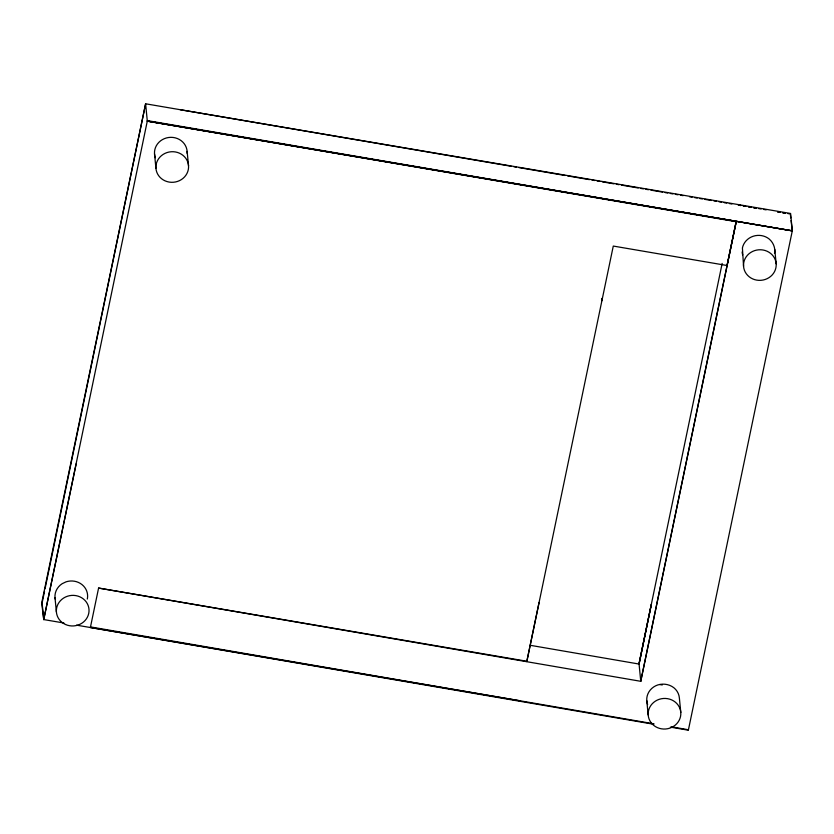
<?xml version="1.0" encoding="UTF-8"?>
<svg xmlns="http://www.w3.org/2000/svg" width="834" height="834" viewBox="0 0 834 834"><rect width="100%" height="100%" fill="white"/><g stroke="black" fill="none" stroke-linecap="round" stroke-linejoin="round"><path stroke-width="1.25" d="M743.553 266.307L742.416 247.938A16.346 15.293 -5.6 0 1 769.188 239.014C772.294 241.662 774.317 245.363 774.755 249.429L776.162 263.805A16.346 15.293 -5.6 0 1 752.685 278.9A16.346 15.293 -5.6 0 1 750.736 252.473A16.346 15.293 -5.6 0 1 776.162 263.805M42.409 601.564L44.515 591.379M45.046 588.835L145.616 103.791L511.221 166.279M63.916 623.008L43.743 619.568L147.305 121.045L792.3 230.851L688.446 729.75L671.85 726.904M539.087 602.471L526.88 661.258L98.589 588.064L90.374 627.522L653.7 724.256M640.752 681.18L736.255 221.708L147.316 121.17L145.616 103.791L41.7 602.961L43.743 619.568L76.207 463.725M638.948 663.927L722.161 263.408M526.775 661.581L613.282 246.061L727.029 265.504L736.13 221.802L640.762 681.305L98.589 588.064M180.248 109.713L790.601 213.473L792.3 230.851L147.316 121.17L147.389 120.628L792.3 230.851L791.07 220.52M76.509 625.156L518.696 700.56M513.786 166.717L516.35 167.154M518.915 167.592L565.098 175.484M567.662 175.922L589.471 179.654M592.036 180.092L594.6 180.53M597.165 180.968L599.729 181.405M602.294 181.843L613.845 183.814M616.409 184.251L618.974 184.689M621.538 185.127L638.219 187.984M640.783 188.421L643.348 188.859M645.912 189.297L648.477 189.735M651.041 190.173L662.592 192.143M665.157 192.591L667.721 193.029M670.286 193.467L672.85 193.905M675.415 194.343L677.979 194.781M680.554 195.219L683.119 195.656M689.53 196.751L692.095 197.189M694.659 197.627L697.224 198.065M699.789 198.502L702.353 198.94M704.928 199.378L711.339 200.483M713.904 200.921L716.469 201.359M719.033 201.797L721.598 202.235M724.162 202.672L726.727 203.11M729.302 203.548L731.866 203.986M743.323 205.946L745.857 206.384L743.313 205.956M750.934 207.249L748.4 206.811L750.934 207.27M758.554 208.552L761.098 208.98M763.642 209.417L766.175 209.855M777.611 211.805L780.155 212.243L777.601 211.878M782.688 212.67L785.232 213.108M787.765 213.546L790.309 213.973L790.768 217.945M530.216 645.297L639.073 664.052L640.762 681.305M659.767 684.547L662.238 684.975M90.499 626.918L653.981 723.829M670.38 727.123L688.352 730.209M782.688 212.753L785.221 213.191M87.32 599.031A16.346 15.293 -5.6 0 0 65.98 581.871L62.164 583.696A16.346 15.293 -5.6 0 0 54.981 597.54L55.388 599.427M680.794 712.497A16.346 15.293 -5.6 0 0 655.368 701.154A16.346 15.293 -5.6 0 0 657.317 727.582A16.346 15.293 -5.6 0 0 680.794 712.497L679.387 698.11A16.346 15.293 -5.6 0 0 673.809 687.696C669.295 684.214 663.197 683.255 657.776 684.954A16.346 15.293 -5.6 0 0 647.622 704.521M646.777 700.612L648.185 714.988M601.721 298.457L601.939 300.678M187.129 151.381L188.536 165.757A16.346 15.293 -5.6 0 1 165.049 180.842A16.346 15.293 -5.6 0 1 163.11 154.426A16.346 15.293 -5.6 0 1 188.536 165.757M154.519 153.883L155.927 168.26M54.981 597.54L56.389 611.916M43.504 612.729L43.743 615.211M42.054 602.315L43.743 619.568M155.364 157.782A16.346 15.293 -5.6 0 1 168.635 137.495A16.346 15.293 -5.6 0 1 187.129 153.383M774.755 249.429A16.346 15.293 -5.6 0 1 774.484 253.421M742.677 254.881A16.346 15.293 -5.6 0 1 742.145 251.931M651.26 604.671L639.073 664.052L651.26 604.671M740.78 205.508L738.236 205.081L740.78 205.518M756.021 208.114L753.477 207.676L756.021 208.156M65.511 624.499A16.346 15.293 -5.6 0 0 88.998 609.414A16.346 15.293 -5.6 0 0 63.572 598.082A16.346 15.293 -5.6 0 0 65.511 624.499"/></g></svg>
